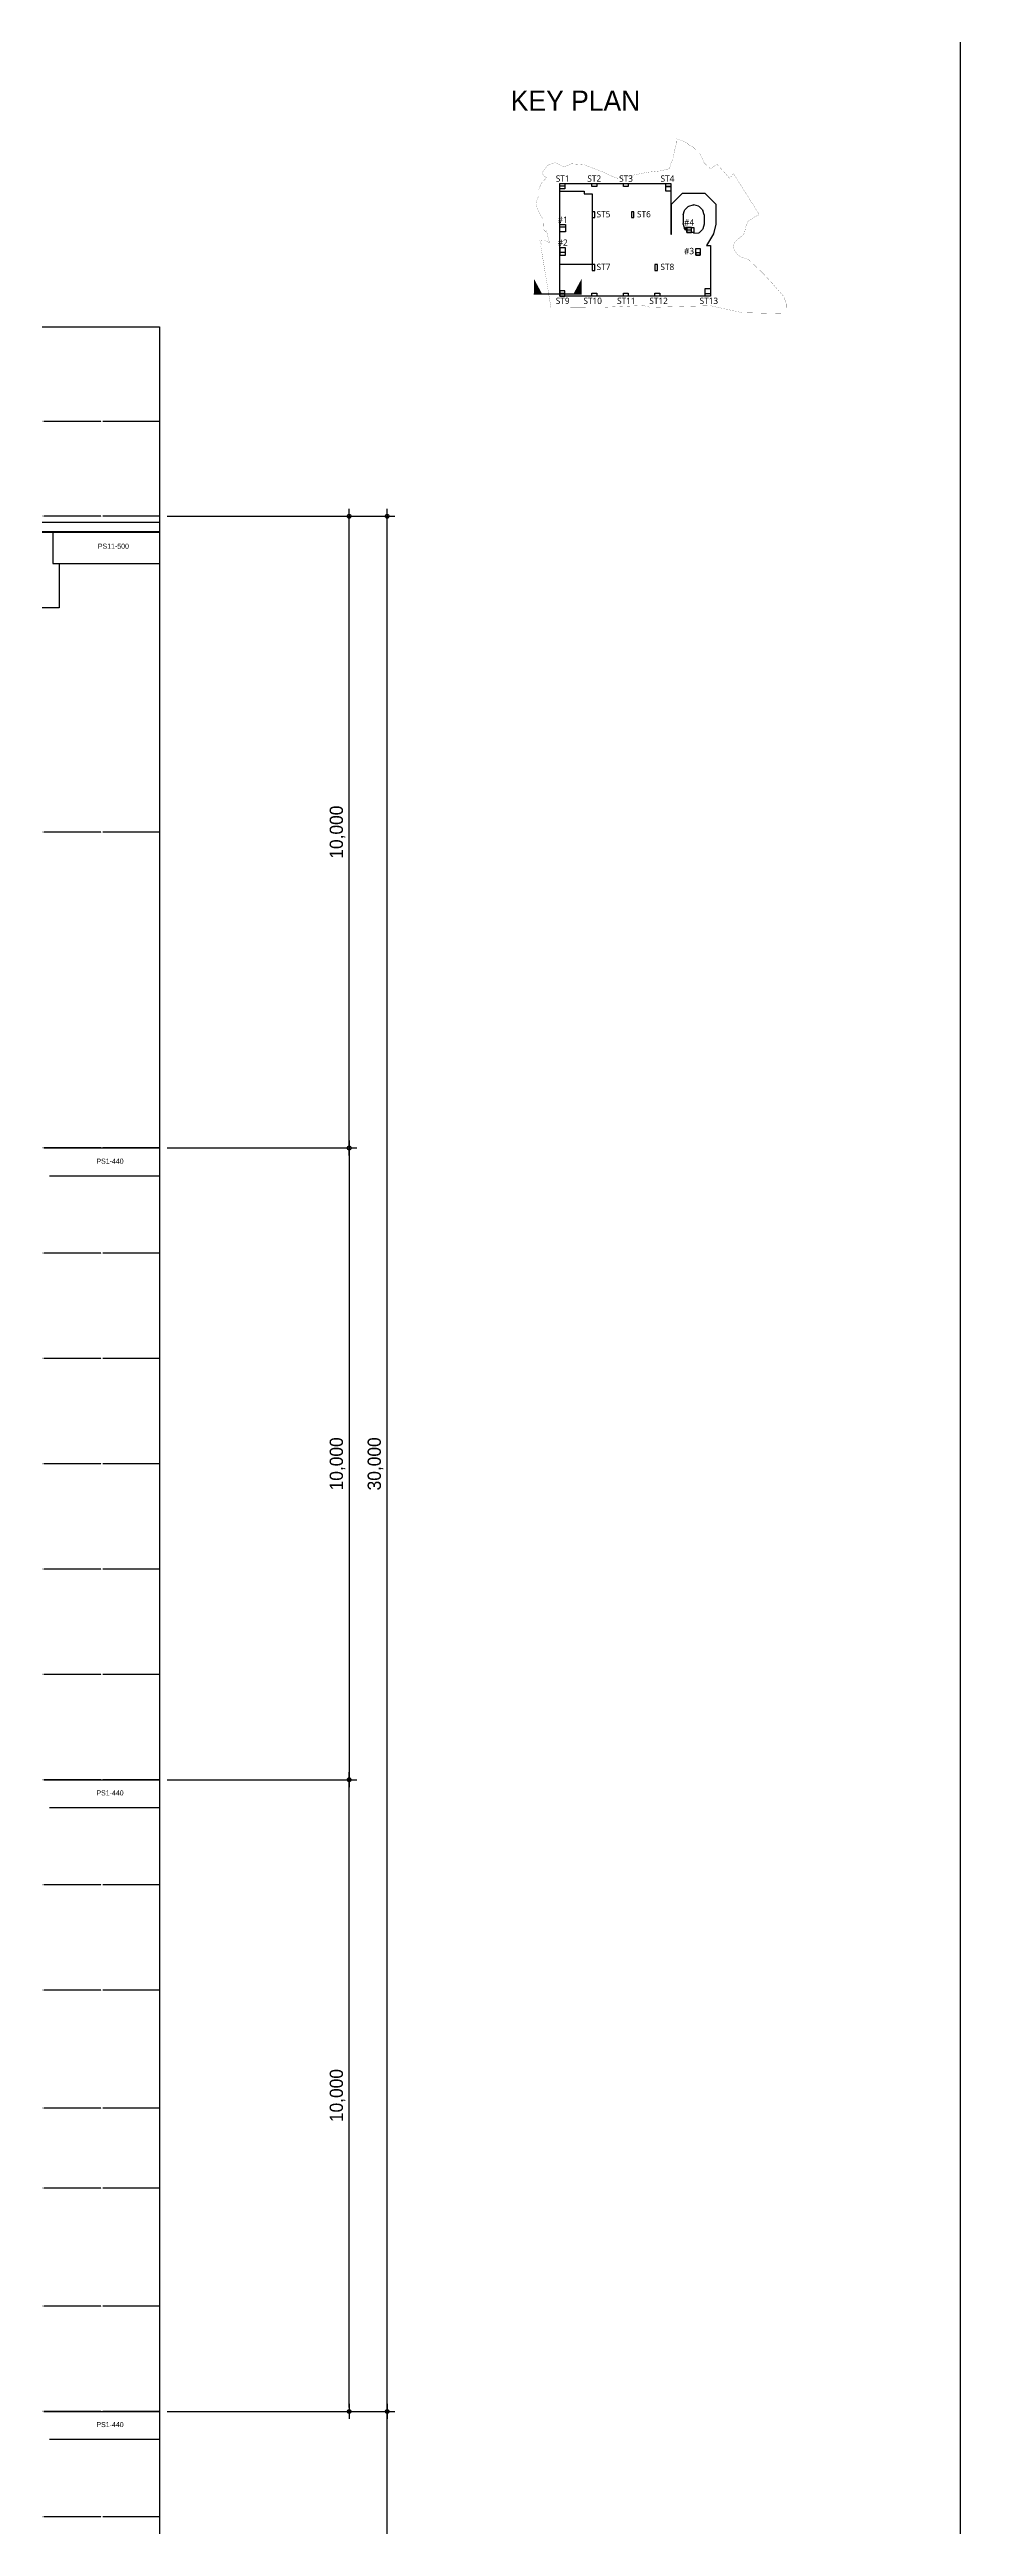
# Model space of a CAD drawing. Header units: millimetres. Extents: x 11948722 to 13111668, y -10771712 to -10232988.
# Drawn here: x 12611105 to 12625516, y -10493525 to -10454315 of the extents above; entities that cross this region are included whole.
import ezdxf
from ezdxf.enums import TextEntityAlignment as Align

# ---------------------------------------------------------------- set-up
doc = ezdxf.new("R2010")
doc.units = ezdxf.units.MM
doc.header["$LTSCALE"] = 150
doc.header["$MEASUREMENT"] = 0
doc.linetypes.add('CEN', pattern=[6.2, 6, -0.1, 0, -0.1])
doc.linetypes.add('Xref-계단단면도$0$PHANTOM', pattern=[2.5, 1.25, -0.25, 0.25, -0.25, 0.25, -0.25])
doc.layers.get('0').update_dxf_attribs({"linetype": 'CONTINUOUS'})
doc.layers.get('Defpoints').update_dxf_attribs({"color": 117, "linetype": 'CONTINUOUS'})
for name, color, linetype in [('A-CON', 2, 'CONTINUOUS'), ('A-중심선', 10, 'CEN'), ('CON-C', 2, 'CONTINUOUS'), ('ELE-06', 6, 'CONTINUOUS'), ('HAT-252', 252, 'CONTINUOUS'), ('Xref-계단단면도$0$3 dim0', 7, 'CONTINUOUS'), ('Xref-계단단면도$0$TE1', 3, 'CONTINUOUS'), ('Xref-계단단면도$0$TEX', 3, 'CONTINUOUS'), ('Xref-계단단면도$0$WALL', 2, 'CONTINUOUS'), ('Xref-계단단면도$0$사업부지', 6, 'CONTINUOUS')]:
    doc.layers.add(name, color=color, linetype=linetype)
doc.styles.get("Standard").update_dxf_attribs({"font": 'NanumGothic.ttf'})
doc.styles.add('Xref-계단단면도$0$나눔고딕 Se', font='')
doc.styles.add('Xref-계단단면도$0$돋움', font='')
doc.styles.add('나눔고딕 Se', font='NanumGothic.ttf')
doc.styles.get('Xref-계단단면도$0$나눔고딕 Se').set_extended_font_data('Dotum')
doc.styles.get('Xref-계단단면도$0$돋움').set_extended_font_data('Dotum')
doc.dimstyles.new('Xref-계단단면도$0$A1-100', dxfattribs={"dimtxt": 3, "dimasz": 1, "dimexe": 2, "dimexo": 2, "dimgap": 1, "dimtad": 1, "dimdec": 0, "dimzin": 12, "dimdsep": 46, "dimlunit": 6, "dimtxsty": 'Xref-계단단면도$0$나눔고딕 Se', "dimblk1": 'Xref-계단단면도$0$DIMDOT', "dimblk2": 'Xref-계단단면도$0$DIMDOT', "dimsah": 1, "dimcen": -1, "dimdle": 2, "dimclrd": 256, "dimclre": 256, "dimclrt": 3, "dimadec": 0, "dimazin": 0, "dimtfac": 1, "dimtdec": 0, "dimtix": 1, "dimtmove": 2, "dimatfit": 3, "dimldrblk": 'Xref-계단단면도$0$DIMDOT', "dimfxl": 1, "dimtvp": 1, "dimtolj": 1, "dimtzin": 12, "dimlwd": -1, "dimlwe": -1, "dimarcsym": 0})

# ---------------------------------------------------------------- blocks, each defined once
blk = doc.blocks.new('Xref-계단단면도$0$DIMDOT')
at = {"color": 0}
blk.add_line((-2, 0), (2, 0), dxfattribs=at)
for radius in [0.5, 0.25]:
    blk.add_circle((0, 0), radius, dxfattribs=at)
blk = doc.blocks.new('*D1171')
at = {"layer": 'Defpoints', "color": 0, "ltscale": 1200}
for p in [(12612846, -10471704), (12612846, -10481704), (12615846, -10481704)]:
    blk.add_point(p, dxfattribs=at)
at = {"layer": 'Xref-계단단면도$0$3 dim0'}
for p, q in [((12612966, -10471704), (12615966, -10471704)), ((12615846, -10471764), (12615846, -10481644)), ((12612966, -10481704), (12615966, -10481704))]:
    blk.add_line(p, q, dxfattribs=at)
at = {"layer": 'Xref-계단단면도$0$3 dim0', "ltscale": 1200, "xscale": 60, "yscale": 60, "zscale": 60}
for p, rotation in [((12615846, -10471704), 90), ((12615846, -10481704), 270)]:
    blk.add_blockref('Xref-계단단면도$0$DIMDOT', p, dxfattribs=dict(at, rotation=rotation))
at = {"layer": 'Xref-계단단면도$0$3 dim0', "color": 3, "ltscale": 1200, "insert": (12615661, -10476704), "char_height": 210, "attachment_point": 5, "rotation": 90, "style": 'Xref-계단단면도$0$나눔고딕 Se'}
blk.add_mtext('\\A1;10,000', dxfattribs=at)
blk = doc.blocks.new('*D1172')
at = {"layer": 'Defpoints', "color": 0, "ltscale": 1200}
for p in [(12612846, -10461704), (12615846, -10461704), (12612846, -10471704)]:
    blk.add_point(p, dxfattribs=at)
at = {"layer": 'Xref-계단단면도$0$3 dim0'}
for p, q in [((12612966, -10461704), (12615966, -10461704)), ((12615846, -10471644), (12615846, -10461764)), ((12612966, -10471704), (12615966, -10471704))]:
    blk.add_line(p, q, dxfattribs=at)
at = {"layer": 'Xref-계단단면도$0$3 dim0', "ltscale": 1200, "xscale": 60, "yscale": 60, "zscale": 60}
for p, rotation in [((12615846, -10461704), 90), ((12615846, -10471704), 270)]:
    blk.add_blockref('Xref-계단단면도$0$DIMDOT', p, dxfattribs=dict(at, rotation=rotation))
at = {"layer": 'Xref-계단단면도$0$3 dim0', "color": 3, "ltscale": 1200, "insert": (12615661, -10466704), "char_height": 210, "attachment_point": 5, "rotation": 90, "style": 'Xref-계단단면도$0$나눔고딕 Se'}
blk.add_mtext('\\A1;10,000', dxfattribs=at)
blk = doc.blocks.new('*D1173')
at = {"layer": 'Defpoints', "color": 0, "ltscale": 1200}
for p in [(12612846, -10491704), (12616446, -10491704), (12612846, -10501704)]:
    blk.add_point(p, dxfattribs=at)
at = {"layer": 'Xref-계단단면도$0$3 dim0'}
for p, q in [((12612966, -10491704), (12616566, -10491704)), ((12616446, -10501644), (12616446, -10491764)), ((12612966, -10501704), (12616566, -10501704))]:
    blk.add_line(p, q, dxfattribs=at)
at = {"layer": 'Xref-계단단면도$0$3 dim0', "ltscale": 1200, "xscale": 60, "yscale": 60, "zscale": 60}
for p, rotation in [((12616446, -10491704), 90), ((12616446, -10501704), 270)]:
    blk.add_blockref('Xref-계단단면도$0$DIMDOT', p, dxfattribs=dict(at, rotation=rotation))
at = {"layer": 'Xref-계단단면도$0$3 dim0', "color": 3, "ltscale": 1200, "insert": (12616261, -10496704), "char_height": 210, "attachment_point": 5, "rotation": 90, "style": 'Xref-계단단면도$0$나눔고딕 Se'}
blk.add_mtext('\\A1;10,000', dxfattribs=at)
blk = doc.blocks.new('*D1164')
at = {"layer": 'Defpoints', "color": 0, "ltscale": 1200}
for p in [(12612846, -10461704), (12616446, -10461704), (12612846, -10491704)]:
    blk.add_point(p, dxfattribs=at)
at = {"layer": 'Xref-계단단면도$0$3 dim0'}
for p, q in [((12612966, -10461704), (12616566, -10461704)), ((12616446, -10491644), (12616446, -10461764)), ((12612966, -10491704), (12616566, -10491704))]:
    blk.add_line(p, q, dxfattribs=at)
at = {"layer": 'Xref-계단단면도$0$3 dim0', "ltscale": 1200, "xscale": 60, "yscale": 60, "zscale": 60}
for p, rotation in [((12616446, -10461704), 90), ((12616446, -10491704), 270)]:
    blk.add_blockref('Xref-계단단면도$0$DIMDOT', p, dxfattribs=dict(at, rotation=rotation))
at = {"layer": 'Xref-계단단면도$0$3 dim0', "color": 3, "ltscale": 1200, "insert": (12616261, -10476704), "char_height": 210, "attachment_point": 5, "rotation": 90, "style": 'Xref-계단단면도$0$나눔고딕 Se'}
blk.add_mtext('\\A1;30,000', dxfattribs=at)
blk = doc.blocks.new('*D1165')
at = {"layer": 'Defpoints', "color": 0, "ltscale": 1200}
for p in [(12612846, -10481704), (12615846, -10481704), (12612846, -10491704)]:
    blk.add_point(p, dxfattribs=at)
at = {"layer": 'Xref-계단단면도$0$3 dim0'}
for p, q in [((12612966, -10481704), (12615966, -10481704)), ((12615846, -10491644), (12615846, -10481764)), ((12612966, -10491704), (12615966, -10491704))]:
    blk.add_line(p, q, dxfattribs=at)
at = {"layer": 'Xref-계단단면도$0$3 dim0', "ltscale": 1200, "xscale": 60, "yscale": 60, "zscale": 60}
for p, rotation in [((12615846, -10481704), 90), ((12615846, -10491704), 270)]:
    blk.add_blockref('Xref-계단단면도$0$DIMDOT', p, dxfattribs=dict(at, rotation=rotation))
at = {"layer": 'Xref-계단단면도$0$3 dim0', "color": 3, "ltscale": 1200, "insert": (12615661, -10486704), "char_height": 210, "attachment_point": 5, "rotation": 90, "style": 'Xref-계단단면도$0$나눔고딕 Se'}
blk.add_mtext('\\A1;10,000', dxfattribs=at)
blk = doc.blocks.new('A$C70812429')
at = {"layer": 'Xref-계단단면도$0$WALL', "color": 7}
for p, q in [((289377, -159419), (291069, -153102)), ((289377, -159419), (289377, -171419)), ((289377, -172419), (289377, -171419)), ((289377, -172419), (291091, -178724)), ((291069, -153102), (291569, -152236)), ((291569, -152236), (296194, -147612)), ((296194, -147612), (297060, -147112)), ((297060, -147112), (303377, -145419)), ((303377, -145419), (304377, -145419)), ((310694, -147112), (304377, -145419)), ((310694, -147112), (311560, -147612)), ((316184, -152236), (311560, -147612)), ((316184, -152236), (316684, -153102)), ((318377, -172419), (316662, -178724)), ((318377, -159419), (316684, -153102)), ((318377, -159419), (318377, -160419)), ((318377, -160419), (318377, -171419)), ((318377, -171419), (318377, -172419)), ((291591, -179590), (291091, -178724)), ((291591, -179590), (292103, -180099)), ((292700, -177089), (292700, -179851)), ((294457, -177089), (292700, -177089)), ((304357, -183889), (304357, -185119)), ((310672, -184689), (304377, -185119)), ((311538, -184189), (310672, -184689)), ((316162, -179590), (311538, -184189)), ((316662, -178724), (316162, -179590))]:
    blk.add_line(p, q, dxfattribs=at)
for points in [[(124627, -122919), (117477, -122919), (117477, -115719), (124627, -115719)], [(124627, -119519), (117477, -119519), (117477, -115719), (124627, -115719)], [(162477, -228719), (117477, -228719), (117477, -126519), (151477, -126519), (151477, -130019), (162477, -130069)], [(168977, -119669), (162077, -119669), (162077, -115719), (168977, -115719)], [(212977, -119669), (206077, -119669), (206077, -115719), (212977, -115719)], [(272277, -119669), (265127, -119669), (265127, -115719), (272277, -115719)], [(265127, -119669), (272277, -119669), (272277, -126419), (265127, -126419)], [(162477, -155200), (162477, -163200), (166127, -163200), (166127, -155200)], [(217224, -155200), (217224, -163200), (220874, -163200), (220874, -155200)], [(125477, -183119), (117477, -183119), (117477, -172719), (125477, -172719)], [(125477, -176369), (117477, -176369), (117477, -172719), (125477, -172719)], [(125477, -205119), (117477, -205119), (117477, -215519), (125477, -215519)], [(304377, -183889), (294477, -183889), (294477, -177089), (304377, -177089)], [(300827, -177089), (294477, -177089), (294477, -183889), (300827, -183889)], [(300827, -180639), (294477, -180639), (294477, -183889), (300827, -183889)], [(313027, -215319), (306877, -215319), (306877, -206019), (313027, -206019)], [(125477, -211869), (117477, -211869), (117477, -215519), (125477, -215519)], [(162477, -228719), (162477, -236719), (166127, -236719), (166127, -228719)], [(250077, -228719), (250077, -236719), (253727, -236719), (253727, -228719)], [(313027, -212069), (306877, -212069), (306877, -215319), (313027, -215319)], [(124627, -265219), (117477, -265219), (117477, -272519), (124627, -272519)], [(124627, -268719), (117477, -268719), (117477, -272519), (124627, -272519)], [(162077, -268569), (168977, -268569), (168977, -272519), (162077, -272519)], [(206077, -268569), (212977, -268569), (212977, -272519), (206077, -272519)], [(250077, -268569), (256977, -268569), (256977, -272519), (250077, -272519)], [(320127, -261969), (327277, -261969), (327277, -272519), (320127, -272519)], [(320127, -268719), (327277, -268719), (327277, -272519), (320127, -272519)]]:
    blk.add_lwpolyline(points, close=True, dxfattribs=at)
blk.add_lwpolyline([(327277, -272519), (117477, -272519), (117477, -115719), (272277, -115719), (272277, -186219), (273077, -186219), (273077, -144295), (288252, -129119), (319501, -129119), (334677, -144295), (334677, -172496), (331727, -185965), (321692, -201994), (327277, -201994), (327277, -272519)], dxfattribs=at)
blk.add_arc((292350, -179851), 350, 225.155035, 0, dxfattribs=at)
at = {"layer": 'Xref-계단단면도$0$사업부지', "color": 1, "linetype": 'Xref-계단단면도$0$PHANTOM', "const_width": 189, "flags": 128}
blk.add_lwpolyline([(97778, -182562), (94159, -179240), (94762, -165477), (92418, -162912), (88764, -156063), (85967, -149695), (84751, -143756), (86069, -137823), (88188, -132949), (88235, -124327), (91497, -115888), (98026, -108642), (98784, -107396), (95194, -104952), (93053, -100732), (95975, -96700), (100526, -90421), (111288, -86481), (123099, -92574), (134051, -88243), (151282, -89467), (169234, -96476), (179910, -100643), (187103, -104288), (197773, -108293), (225036, -103011), (239918, -100023), (258939, -97967), (270281, -95108), (271992, -88091), (274658, -83053), (276202, -76809), (276867, -71625), (279724, -60353), (279301, -53218), (288605, -56251), (294513, -59227), (298230, -62774), (302460, -64226), (312409, -73953), (315098, -78534), (318547, -86957), (327224, -95061), (332642, -91564), (336541, -89047), (346711, -100125), (352007, -106284), (353979, -108578), (359555, -101928), (374892, -126588), (390086, -150565), (395380, -159014), (387488, -162906), (379505, -168671), (376096, -176979), (375041, -183641), (373297, -186875), (361715, -196579), (358701, -203210), (360939, -209038), (365022, -214834), (370252, -218059), (380720, -221942), (396324, -236773), (400613, -240850), (407234, -248027), (414278, -255665), (429731, -273646), (433256, -283950), (432893, -297063), (371368, -295615), (327193, -285905), (308632, -286424), (243708, -288288), (234006, -285635), (179591, -288111), (105280, -288771), (91225, -203609), (91599, -199622), (89663, -195448), (94651, -194696), (94653, -194696), (94653, -194696), (94655, -194696), (100506, -196721), (103538, -199201), (98880, -181445), (97778, -182562), (94159, -179240)], close=True, dxfattribs=at)
at = {"layer": 'Defpoints', "style": '나눔고딕 Se'}
for s, p in [('ST1', (121603, -113213)), ('ST2', (165552, -113213)), ('ST3', (209789, -113213)), ('ST4', (267472, -113213)), ('#1', (121603, -170655)), ('ST5', (178387, -162807)), ('ST6', (234705, -162807)), ('#4', (297539, -174248)), ('#2', (121603, -202516)), ('#3', (297539, -214144)), ('ST7', (178387, -236297)), ('ST8', (267286, -236297)), ('ST9', (121603, -283507)), ('ST10', (163364, -283507)), ('ST11', (210218, -283507)), ('ST12', (255180, -283507)), ('ST13', (325089, -283507))]:
    blk.add_text(s, height=8800.7, dxfattribs=at).set_placement(p, align=Align.CENTER)
blk = doc.blocks.new('PSG15AA')
at = {"layer": 'CON-C', "ltscale": 1200, "flags": 128}
blk.add_lwpolyline([(-700, 700), (-600, 700), (-600, 1200), (600, 1200), (600, 700), (700, 700), (700, 0), (-700, 0)], close=True, dxfattribs=at)
at = {"layer": 'Defpoints', "color": 1, "width": 0.8}
blk.add_text('PSG15AA', height=99.8, dxfattribs=at).set_placement((-231, 96), align=Align.MIDDLE_LEFT)

msp = doc.modelspace()

# ---------------------------------------------------------------- linework, layer by layer
at = {"layer": 'A-중심선'}
for p, q in [((12612846.5, -10460203.5), (12595220.5, -10460203.5)), ((12612846.5, -10461703.5), (12595220.5, -10461703.5)), ((12612846.5, -10466703.5), (12595220.5, -10466703.5)), ((12612846.5, -10471703.5), (12595120.5, -10471703.5)), ((12612846.5, -10471703.5), (12595220.5, -10471703.5)), ((12612846.5, -10473370.2), (12595220.5, -10473370.2)), ((12612846.5, -10475036.9), (12595220.5, -10475036.9)), ((12612846.5, -10476703.5), (12595220.5, -10476703.5)), ((12612846.5, -10478370.2), (12595220.5, -10478370.2)), ((12612846.5, -10480036.9), (12595220.5, -10480036.9)), ((12612846.5, -10481703.5), (12595220.5, -10481703.5)), ((12612846.5, -10483370.2), (12595220.5, -10483370.2)), ((12612846.5, -10485036.9), (12595220.5, -10485036.9)), ((12612846.5, -10486903.5), (12595220.5, -10486903.5)), ((12612846.5, -10488170.2), (12595220.5, -10488170.2)), ((12612846.5, -10490036.9), (12595220.5, -10490036.9)), ((12612846.5, -10491703.5), (12595220.5, -10491703.5)), ((12612846.5, -10493370.2), (12595220.5, -10493370.2))]:
    msp.add_line(p, q, dxfattribs=at)
at = {"layer": 'CON-C', "ltscale": 1200}
for p, q in [((12611154.7, -10461953.5), (12612846.5, -10461953.5)), ((12611254.7, -10462453.5), (12612846.5, -10462453.5)), ((12611014.7, -10471703.5), (12612846.5, -10471703.5)), ((12611014.7, -10481703.5), (12612846.5, -10481703.5)), ((12611014.7, -10491703.5), (12612846.5, -10491703.5))]:
    msp.add_line(p, q, dxfattribs=at)
for points in [[(12611104.7, -10472143.5), (12612846.5, -10472143.5)], [(12611104.7, -10482143.5), (12612846.5, -10482143.5)], [(12611104.7, -10492143.5), (12612846.5, -10492143.5)]]:
    msp.add_lwpolyline(points, dxfattribs=at)
at = {"layer": 'Defpoints', "ltscale": 1200}
for points in [[(12584565.7, -10508461.3), (12625515.7, -10508461.3), (12625515.7, -10453936.3), (12584565.7, -10453936.3)], [(12595220.5, -10458703.5), (12612846.5, -10458703.5), (12612846.5, -10505146), (12595220.5, -10505146)]]:
    msp.add_lwpolyline(points, close=True, dxfattribs=at)
at = {"layer": 'ELE-06'}
msp.add_line((12612846.5, -10461803.5), (12599364.7, -10461803.5), dxfattribs=at)
at = {"layer": 'HAT-252', "ltscale": 1200}
msp.add_line((12599364.7, -10461943.5), (12612846.5, -10461943.5), dxfattribs=at)
at = {"layer": 'Xref-계단단면도$0$TEX', "linetype": 'ByBlock'}
msp.add_line((12619522.4, -10458188.7), (12618768, -10458188.7), dxfattribs=at)
for points in [[(12618768, -10458188.7), (12618768, -10457945.3), (12618900, -10458188.7)], [(12619522.4, -10458188.7), (12619522.4, -10457945.3), (12619390.4, -10458188.7)]]:
    msp.add_solid(points, dxfattribs=at)

# ---------------------------------------------------------------- block references
at = {"layer": 'A-CON', "xscale": 0.01136278695017933, "yscale": 0.01136278695017933, "zscale": 0.01136278695017933}
msp.add_blockref('A$C70812429', (12617841.2, -10455121.4), dxfattribs=at)
at = {"layer": 'CON-C', "ltscale": 1200}
msp.add_blockref('PSG15AA', (12610554.7, -10463153.5), dxfattribs=at)

# ---------------------------------------------------------------- texts
at = {"layer": 'Defpoints', "style": 'Xref-계단단면도$0$돋움'}
for s, p in [('PS11-500', (12611869.1, -10462217.4)), ('PS1-440', (12611846.2, -10471952.6)), ('PS1-440', (12611846.2, -10481952.6)), ('PS1-440', (12611846.2, -10491952.6))]:
    msp.add_text(s, height=80, dxfattribs=at).set_placement(p)
at = {"layer": 'Xref-계단단면도$0$TE1', "style": 'Xref-계단단면도$0$나눔고딕 Se'}
msp.add_text('KEY PLAN', height=320, dxfattribs=at).set_placement((12618402.9, -10455124.7), align=Align.MIDDLE_LEFT)

# ---------------------------------------------------------------- dimensions: what is measured, and where the dimension line sits
at = {"layer": 'Xref-계단단면도$0$3 dim0'}
for base, p1, p2, angle, picture, middle in [((12615846.5, -10461703.5), (12612846.5, -10471703.5), (12612846.5, -10461703.5), 270, '*D1172', (12615661.1, -10466703.5)), ((12616446.5, -10461703.5), (12612846.5, -10491703.5), (12612846.5, -10461703.5), 90, '*D1164', (12616261.1, -10476703.5)), ((12615846.5, -10481703.5), (12612846.5, -10471703.5), (12612846.5, -10481703.5), 90, '*D1171', (12615661.1, -10476703.5)), ((12615846.5, -10481703.5), (12612846.5, -10491703.5), (12612846.5, -10481703.5), 270, '*D1165', (12615661.1, -10486703.5)), ((12616446.5, -10491703.5), (12612846.5, -10501703.5), (12612846.5, -10491703.5), 90, '*D1173', (12616261.1, -10496703.5))]:
    dim = msp.add_linear_dim(base=base, p1=p1, p2=p2, angle=angle, dimstyle='Xref-계단단면도$0$A1-100', override={"dimscale": 60, "dimtxt": 3.5}, dxfattribs=at)
    dim.commit()
    dim.dimension.update_dxf_attribs({"geometry": picture, "text_midpoint": middle})

doc.saveas('drawing.dxf')
